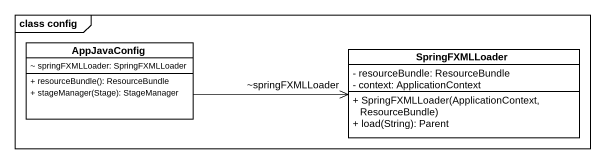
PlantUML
@startuml
mainframe class config
hide circle
hide empty members
skinparam classAttributeIconSize 0
class AppJavaConfig {
  ~ springFXMLLoader: SpringFXMLLoader
  + resourceBundle(): ResourceBundle
  + stageManager(Stage): StageManager
}
class SpringFXMLLoader {
  - resourceBundle: ResourceBundle
  - context: ApplicationContext
  + SpringFXMLLoader(ApplicationContext, ResourceBundle)
  + load(String): Parent
}
AppJavaConfig -right-> "~springFXMLLoader" SpringFXMLLoader
@enduml
